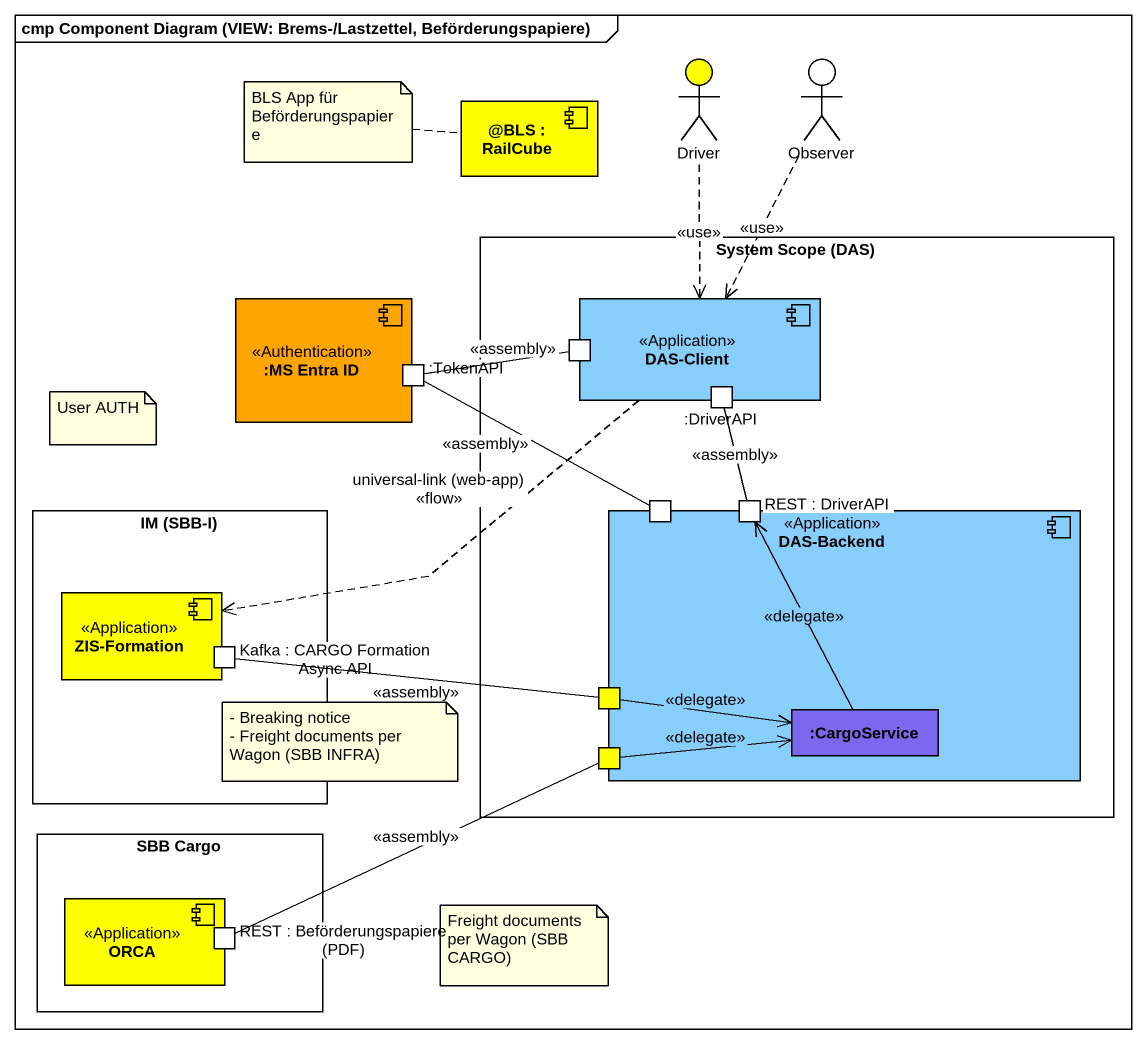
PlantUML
@startuml
mainframe cmp Component Diagram (VIEW: Brems-/Lastzettel, Beförderungspapiere)
component "@BLS : RailCube" as BLS #FFFF00
actor Driver #FFFF00
actor Observer
component ":MS Entra ID" as MS_Entra_ID <<Authentication>> #FFA500 {
  port ":TokenAPI" as TokenAPI
}
rectangle "System Scope (DAS)" as System_Scope_DAS {
  component "DAS-Client" as DAS_Client <<Application>> #87CEFA {
    port " " as port1
    port ":DriverAPI" as DriverAPI
  }
  component "DAS-Backend" as DAS_Backend <<Application>> #87CEFA {
    port " " as port2
    port "REST : DriverAPI" as REST
    port " " as port3 #FFFF00
    port " " as port4 #FFFF00
    rectangle ":CargoService" as CargoService #7B68EE
  }
}
rectangle "IM (SBB-I)" as IM_SBB_I {
  component "ZIS-Formation" as ZIS_Formation <<Application>> #FFFF00 {
    port "Kafka : CARGO Formation Async API" as Kafka
  }
}
rectangle "SBB Cargo" as SBB_Cargo {
  component ORCA <<Application>> #FFFF00 {
    port "REST : Beförderungspapiere (PDF)" as REST_2
  }
}
Driver ..> DAS_Client : <<use>>
Observer ..> DAS_Client : <<use>>
DAS_Client .left.> ZIS_Formation : universal-link (web-app)\n<<flow>>
port1 -left- TokenAPI : <<assembly>>
DriverAPI -- REST : <<assembly>>
port2 -left- TokenAPI : <<assembly>>
port3 -left- Kafka : <<assembly>>
port3 -right-> CargoService : <<delegate>>
port4 -right-> CargoService : <<delegate>>
port4 -left- REST_2 : <<assembly>>
CargoService -up-> REST : <<delegate>>
note left of BLS : BLS App für Beförderungspapiere
note as N2
  User AUTH
end note
note as N3
  - Breaking notice
  - Freight documents per Wagon (SBB INFRA)
end note
note as N4
  Freight documents per Wagon (SBB CARGO)
end note
@enduml
